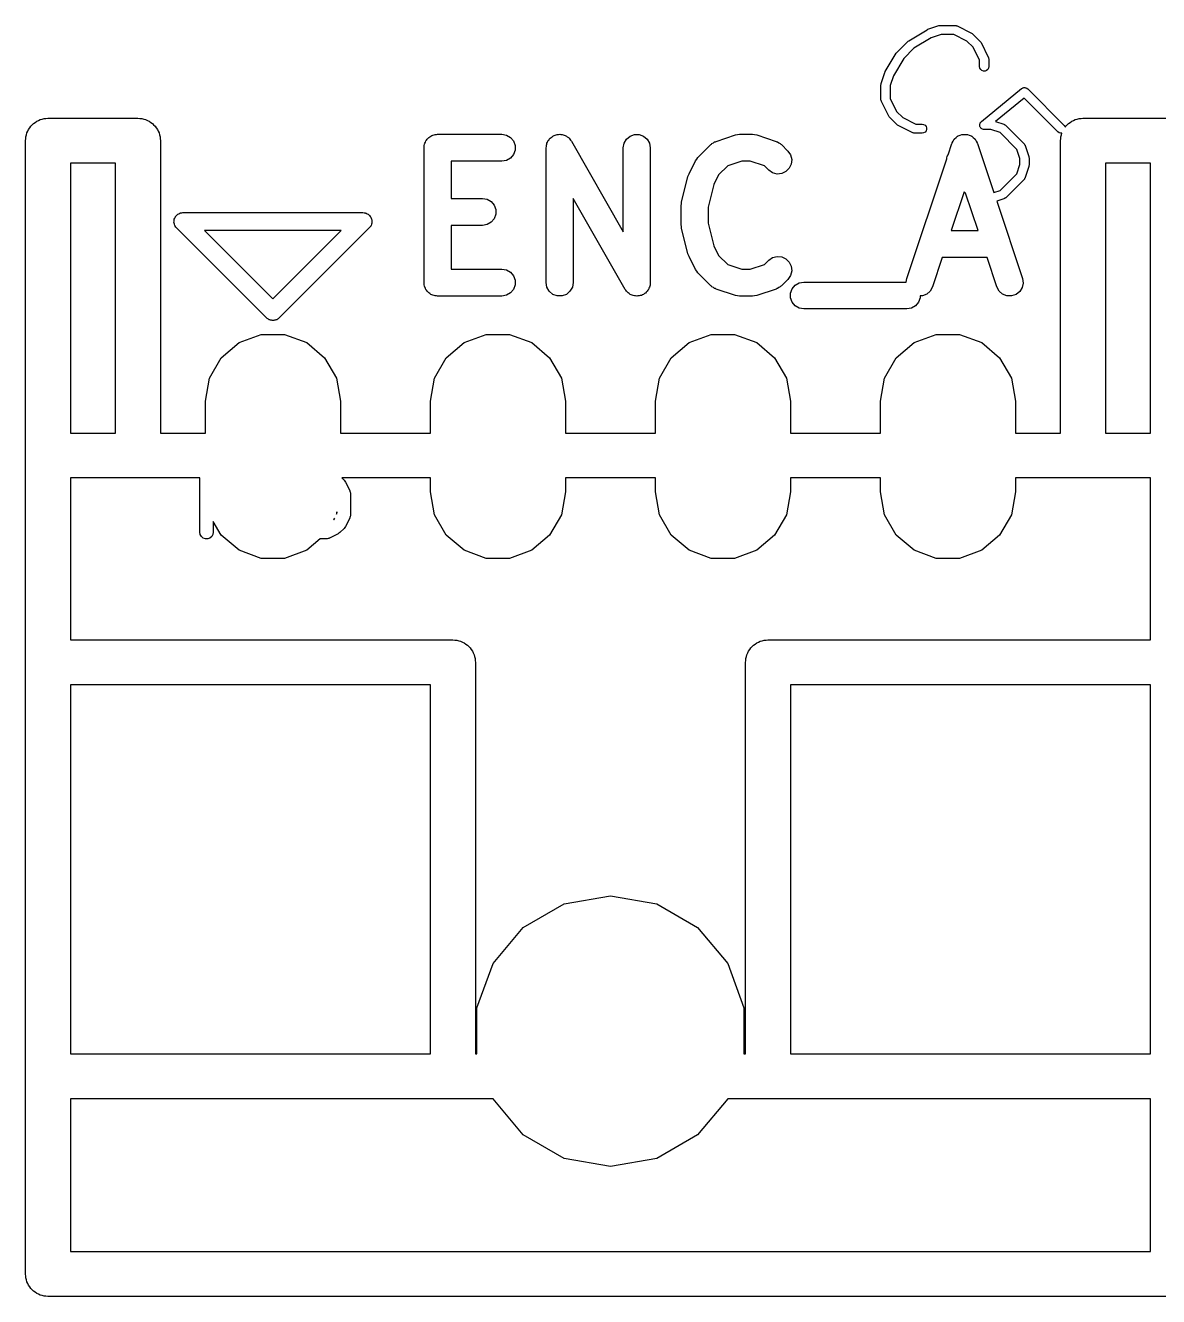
# Model space of a CAD drawing. Extents: x 0 to 76, y -93 to 10.
# Drawn here: x 6.35 to 18.94, y -93.45 to -79.32 of the extents above; entities that cross this region are included whole.
import ezdxf

# ---------------------------------------------------------------- set-up
doc = ezdxf.new("R2010")
doc.units = 0
doc.header["$MEASUREMENT"] = 0
doc.layers.add('BLACK', color=7, linetype='CONTINUOUS')

msp = doc.modelspace()

# ---------------------------------------------------------------- linework, layer by layer
at = {"layer": 'Black'}
for p, q in [((16.1645, -79.4888), (16.3676, -79.367)), ((16.3676, -79.367), (16.3728, -79.365)), ((16.3728, -79.365), (16.3777, -79.3623)), ((16.3777, -79.3623), (16.4996, -79.3217)), ((16.4996, -79.3217), (16.5076, -79.3205)), ((16.5076, -79.3205), (16.5156, -79.3191)), ((16.5156, -79.3191), (16.6781, -79.3191)), ((16.6781, -79.3191), (16.681, -79.3196)), ((16.681, -79.3196), (16.6839, -79.3194)), ((16.6839, -79.3194), (16.6896, -79.3211)), ((16.6896, -79.3211), (16.6955, -79.3222)), ((16.6955, -79.3222), (16.698, -79.3236)), ((16.698, -79.3236), (16.7008, -79.3245)), ((16.7008, -79.3245), (16.8633, -79.4057)), ((16.8633, -79.4057), (16.8699, -79.4106)), ((16.8699, -79.4106), (16.8765, -79.4152)), ((16.8765, -79.4152), (16.9578, -79.4965)), ((16.0328, -79.6184), (16.1547, -79.4965)), ((16.1547, -79.4965), (16.1598, -79.4929)), ((16.1598, -79.4929), (16.1645, -79.4888)), ((16.4151, -79.457), (16.2221, -79.5727)), ((16.5239, -79.4207), (16.4151, -79.457)), ((16.6661, -79.4207), (16.5239, -79.4207)), ((16.8105, -79.4929), (16.6661, -79.4207)), ((16.8801, -79.5625), (16.8105, -79.4929)), ((16.9578, -79.4965), (16.9625, -79.5031)), ((16.9625, -79.5031), (16.9673, -79.5097)), ((16.9673, -79.5097), (17.0486, -79.6722)), ((15.9033, -79.8313), (16.0252, -79.6281)), ((16.1091, -79.6858), (15.9933, -79.8788)), ((16.0252, -79.6281), (16.0293, -79.6234)), ((16.0293, -79.6234), (16.0328, -79.6184)), ((16.2221, -79.5727), (16.1091, -79.6858)), ((16.9523, -79.7069), (16.8801, -79.5625)), ((17.0486, -79.6722), (17.0494, -79.675)), ((17.0494, -79.675), (17.0509, -79.6775)), ((17.0509, -79.6775), (17.0519, -79.6834)), ((17.0519, -79.6834), (17.0536, -79.6891)), ((17.0536, -79.6891), (17.0534, -79.692)), ((17.0534, -79.692), (17.0539, -79.6949)), ((17.0539, -79.6949), (17.0539, -79.7762)), ((15.8987, -79.8413), (15.9013, -79.8365)), ((15.9013, -79.8365), (15.9033, -79.8313)), ((16.9523, -79.7762), (16.9523, -79.7069)), ((16.9554, -79.7935), (16.9523, -79.7762)), ((16.9642, -79.8088), (16.9554, -79.7935)), ((16.9777, -79.8201), (16.9642, -79.8088)), ((16.9943, -79.8262), (16.9777, -79.8201)), ((17.0119, -79.8262), (16.9943, -79.8262)), ((17.0285, -79.8201), (17.0119, -79.8262)), ((17.042, -79.8088), (17.0285, -79.8201)), ((17.0509, -79.7935), (17.042, -79.8088)), ((17.0539, -79.7762), (17.0509, -79.7935)), ((15.8554, -79.9793), (15.8569, -79.9713)), ((15.8554, -80.1418), (15.8554, -79.9793)), ((15.8569, -79.9713), (15.8581, -79.9632)), ((15.8581, -79.9632), (15.8987, -79.8413)), ((15.9933, -79.8788), (15.957, -79.9875)), ((15.957, -79.9875), (15.957, -80.1298)), ((16.971, -80.3868), (17.4178, -80.0212)), ((17.4178, -80.0212), (17.4195, -80.0203)), ((17.4195, -80.0203), (17.4209, -80.0189)), ((17.4209, -80.0189), (17.4272, -80.016)), ((17.4272, -80.016), (17.4332, -80.0126)), ((17.4332, -80.0126), (17.4351, -80.0123)), ((17.4351, -80.0123), (17.4368, -80.0115)), ((17.4368, -80.0115), (17.4438, -80.0109)), ((17.4438, -80.0109), (17.4506, -80.0097)), ((17.4506, -80.0097), (17.4525, -80.0101)), ((17.4525, -80.0101), (17.4544, -80.0099)), ((17.4544, -80.0099), (17.4611, -80.0117)), ((17.4611, -80.0117), (17.468, -80.013)), ((17.468, -80.013), (17.4696, -80.014)), ((17.4696, -80.014), (17.4715, -80.0145)), ((17.4715, -80.0145), (17.4772, -80.0185)), ((17.4772, -80.0185), (17.4831, -80.022)), ((17.4831, -80.022), (17.4843, -80.0235)), ((17.4843, -80.0235), (17.4859, -80.0246)), ((17.4859, -80.0246), (17.8922, -80.4309)), ((15.856, -80.1447), (15.8554, -80.1418)), ((15.8558, -80.1476), (15.856, -80.1447)), ((15.8575, -80.1533), (15.8558, -80.1476)), ((15.8585, -80.1592), (15.8575, -80.1533)), ((15.86, -80.1617), (15.8585, -80.1592)), ((15.8608, -80.1645), (15.86, -80.1617)), ((15.9421, -80.327), (15.8608, -80.1645)), ((15.957, -80.1298), (16.0292, -80.2742)), ((17.4466, -80.129), (17.1301, -80.3879)), ((17.8203, -80.5027), (17.4466, -80.129)), ((6.4393, -80.4085), (6.45825, -80.3976)), ((6.45825, -80.3976), (6.475, -80.3835)), ((6.475, -80.3835), (6.49555, -80.376)), ((6.49555, -80.376), (6.5145, -80.3651)), ((6.5145, -80.3651), (6.53603, -80.3613)), ((6.53603, -80.3613), (6.55659, -80.3538)), ((6.55659, -80.3538), (6.57846, -80.3538)), ((6.57846, -80.3538), (6.6, -80.35)), ((6.6, -80.35), (7.6, -80.35)), ((7.6, -80.35), (7.62154, -80.3538)), ((7.62154, -80.3538), (7.64341, -80.3538)), ((7.64341, -80.3538), (7.66397, -80.3613)), ((7.66397, -80.3613), (7.68551, -80.3651)), ((7.68551, -80.3651), (7.70445, -80.376)), ((7.70445, -80.376), (7.725, -80.3835)), ((7.725, -80.3835), (7.74175, -80.3976)), ((7.74175, -80.3976), (7.7607, -80.4085)), ((15.9469, -80.3335), (15.9421, -80.327)), ((15.9516, -80.3402), (15.9469, -80.3335)), ((16.0328, -80.4214), (15.9516, -80.3402)), ((16.0292, -80.2742), (16.0988, -80.3438)), ((16.0988, -80.3438), (16.2432, -80.416)), ((16.9562, -80.4087), (16.9591, -80.4008)), ((16.9591, -80.4008), (16.9593, -80.4005)), ((16.9593, -80.4005), (16.9594, -80.4002)), ((16.9594, -80.4002), (16.965, -80.3938)), ((16.965, -80.3938), (16.9705, -80.3872)), ((16.9705, -80.3872), (16.9707, -80.3871)), ((16.9707, -80.3871), (16.971, -80.3868)), ((17.1301, -80.3879), (17.2223, -80.4186)), ((17.9393, -80.4085), (17.9582, -80.3976)), ((17.9582, -80.3976), (17.975, -80.3835)), ((17.975, -80.3835), (17.9956, -80.376)), ((17.9956, -80.376), (18.0145, -80.3651)), ((18.0145, -80.3651), (18.036, -80.3613)), ((18.036, -80.3613), (18.0566, -80.3538)), ((18.0566, -80.3538), (18.0785, -80.3538)), ((18.0785, -80.3538), (18.1, -80.35)), ((18.1, -80.35), (19.1, -80.35)), ((6.3538, -80.5566), (6.36128, -80.536)), ((6.36128, -80.536), (6.36508, -80.5145)), ((6.36508, -80.5145), (6.37601, -80.4956)), ((6.37601, -80.4956), (6.38349, -80.475)), ((6.38349, -80.475), (6.39755, -80.4582)), ((6.39755, -80.4582), (6.40849, -80.4393)), ((6.40849, -80.4393), (6.42524, -80.4252)), ((6.42524, -80.4252), (6.4393, -80.4085)), ((7.7607, -80.4085), (7.77476, -80.4252)), ((7.77476, -80.4252), (7.79151, -80.4393)), ((7.79151, -80.4393), (7.80245, -80.4582)), ((7.80245, -80.4582), (7.81651, -80.475)), ((7.81651, -80.475), (7.82399, -80.4956)), ((7.82399, -80.4956), (7.83492, -80.5145)), ((7.83492, -80.5145), (7.83872, -80.536)), ((7.83872, -80.536), (7.8462, -80.5566)), ((10.8536, -80.5487), (10.8659, -80.5442)), ((10.8659, -80.5442), (10.8773, -80.5376)), ((10.8773, -80.5376), (10.8902, -80.5353)), ((10.8902, -80.5353), (10.9025, -80.5309)), ((10.9025, -80.5309), (10.9156, -80.5309)), ((10.9156, -80.5309), (10.9286, -80.5286)), ((10.9286, -80.5286), (11.6429, -80.5286)), ((11.6429, -80.5286), (11.6942, -80.5376)), ((11.6942, -80.5376), (11.7393, -80.5637)), ((12.2107, -80.5487), (12.2234, -80.5441)), ((12.2234, -80.5441), (12.235, -80.5374)), ((12.235, -80.5374), (12.2476, -80.5352)), ((12.2476, -80.5352), (12.2597, -80.5309)), ((12.2597, -80.5309), (12.2731, -80.5309)), ((12.2731, -80.5309), (12.2864, -80.5286)), ((12.2864, -80.5286), (12.299, -80.5309)), ((12.299, -80.5309), (12.3118, -80.5309)), ((12.3118, -80.5309), (12.3244, -80.5355)), ((12.3244, -80.5355), (12.3376, -80.5378)), ((12.3376, -80.5378), (12.3487, -80.5443)), ((12.3487, -80.5443), (12.3607, -80.5487)), ((13.0679, -80.5487), (13.1168, -80.5309)), ((13.1168, -80.5309), (13.1689, -80.5309)), ((13.1689, -80.5309), (13.2179, -80.5487)), ((14.024, -80.6077), (14.2383, -80.5363)), ((14.2383, -80.5363), (14.262, -80.5327)), ((14.262, -80.5327), (14.2857, -80.5286)), ((14.2857, -80.5286), (14.4286, -80.5286)), ((14.4286, -80.5286), (14.4522, -80.5327)), ((14.4522, -80.5327), (14.476, -80.5363)), ((14.476, -80.5363), (14.6903, -80.6077)), ((16.0395, -80.4261), (16.0328, -80.4214)), ((16.046, -80.431), (16.0395, -80.4261)), ((16.2085, -80.5122), (16.046, -80.431)), ((16.2113, -80.513), (16.2085, -80.5122)), ((16.2139, -80.5145), (16.2113, -80.513)), ((16.2197, -80.5155), (16.2139, -80.5145)), ((16.2254, -80.5172), (16.2197, -80.5155)), ((16.2284, -80.5171), (16.2254, -80.5172)), ((16.2312, -80.5176), (16.2284, -80.5171)), ((16.3125, -80.5176), (16.2312, -80.5176)), ((16.2432, -80.416), (16.3125, -80.416)), ((16.3125, -80.416), (16.3299, -80.419)), ((16.3299, -80.5145), (16.3125, -80.5176)), ((16.3299, -80.419), (16.3452, -80.4279)), ((16.3452, -80.5057), (16.3299, -80.5145)), ((16.3452, -80.4279), (16.3565, -80.4414)), ((16.3565, -80.4922), (16.3452, -80.5057)), ((16.3565, -80.4414), (16.3625, -80.458)), ((16.3625, -80.4756), (16.3565, -80.4922)), ((16.3625, -80.458), (16.3625, -80.4756)), ((16.7143, -80.5467), (16.7352, -80.5397)), ((16.7352, -80.5397), (16.7556, -80.5316)), ((16.7556, -80.5316), (16.7598, -80.5315)), ((16.7598, -80.5315), (16.7637, -80.5302)), ((16.7637, -80.5302), (16.7857, -80.5308)), ((16.7857, -80.5308), (16.8077, -80.5302)), ((16.8077, -80.5302), (16.8116, -80.5315)), ((16.8116, -80.5315), (16.8158, -80.5316)), ((16.8158, -80.5316), (16.8363, -80.5397)), ((16.8363, -80.5397), (16.8571, -80.5467)), ((16.953, -80.4344), (16.9531, -80.4258)), ((16.9531, -80.4347), (16.953, -80.4344)), ((16.9531, -80.4173), (16.9532, -80.417)), ((16.9531, -80.4258), (16.9531, -80.4173)), ((16.9531, -80.435), (16.9531, -80.4347)), ((16.956, -80.443), (16.9531, -80.435)), ((16.9532, -80.4167), (16.9562, -80.4087)), ((16.9532, -80.417), (16.9532, -80.4167)), ((16.9588, -80.451), (16.956, -80.443)), ((16.959, -80.4513), (16.9588, -80.451)), ((16.9591, -80.4516), (16.959, -80.4513)), ((16.9646, -80.4581), (16.9591, -80.4516)), ((16.97, -80.4647), (16.9646, -80.4581)), ((16.9703, -80.4648), (16.97, -80.4647)), ((16.9705, -80.4651), (16.9703, -80.4648)), ((16.9779, -80.4693), (16.9705, -80.4651)), ((16.9852, -80.4737), (16.9779, -80.4693)), ((16.9855, -80.4737), (16.9852, -80.4737)), ((16.9857, -80.4739), (16.9855, -80.4737)), ((16.9941, -80.4754), (16.9857, -80.4739)), ((17.0025, -80.4769), (16.9941, -80.4754)), ((17.0028, -80.4769), (17.0025, -80.4769)), ((17.0031, -80.477), (17.0028, -80.4769)), ((17.0761, -80.477), (17.0031, -80.477)), ((17.1788, -80.5112), (17.0761, -80.477)), ((17.365, -80.6973), (17.1788, -80.5112)), ((17.2223, -80.4186), (17.2249, -80.42)), ((17.2249, -80.42), (17.2277, -80.4207)), ((17.2277, -80.4207), (17.2326, -80.4241)), ((17.2326, -80.4241), (17.2378, -80.427)), ((17.2378, -80.427), (17.2398, -80.4292)), ((17.2398, -80.4292), (17.2422, -80.4309)), ((17.2422, -80.4309), (17.4453, -80.634)), ((17.8348, -80.5128), (17.8203, -80.5027)), ((17.8518, -80.5174), (17.8348, -80.5128)), ((17.8648, -80.5162), (17.8518, -80.5174)), ((17.8538, -80.5566), (17.8613, -80.536)), ((17.8613, -80.536), (17.8648, -80.5162)), ((17.8922, -80.4309), (17.9023, -80.4453)), ((17.9023, -80.4453), (17.9032, -80.4485)), ((17.9032, -80.4485), (17.9085, -80.4393)), ((17.9085, -80.4393), (17.9252, -80.4252)), ((17.9252, -80.4252), (17.9393, -80.4085)), ((6.35, -80.6), (6.3538, -80.5785)), ((6.35, -93.2), (6.35, -80.6)), ((6.3538, -80.5785), (6.3538, -80.5566)), ((7.8462, -80.5566), (7.8462, -80.5785)), ((7.8462, -80.5785), (7.85, -80.6)), ((7.85, -80.6), (7.85, -83.85)), ((10.7786, -80.6786), (10.7809, -80.6656)), ((10.7786, -82.1786), (10.7786, -80.6786)), ((10.7809, -80.6525), (10.7853, -80.6402)), ((10.7809, -80.6656), (10.7809, -80.6525)), ((10.7853, -80.6402), (10.7876, -80.6273)), ((10.7876, -80.6273), (10.7942, -80.6159)), ((10.7942, -80.6159), (10.7987, -80.6036)), ((10.7987, -80.6036), (10.8071, -80.5935)), ((10.8071, -80.5935), (10.8137, -80.5822)), ((10.8137, -80.5822), (10.8237, -80.5737)), ((10.8237, -80.5737), (10.8322, -80.5637)), ((10.8322, -80.5637), (10.8435, -80.5571)), ((10.8435, -80.5571), (10.8536, -80.5487)), ((11.7393, -80.5637), (11.7728, -80.6036)), ((11.7728, -80.6036), (11.7906, -80.6525)), ((11.7906, -80.6525), (11.7906, -80.7046)), ((12.1357, -80.6786), (12.1381, -80.6653)), ((12.1357, -82.1786), (12.1357, -80.6786)), ((12.1381, -80.6519), (12.1425, -80.6399)), ((12.1381, -80.6653), (12.1381, -80.6519)), ((12.1425, -80.6399), (12.1448, -80.6273)), ((12.1448, -80.6273), (12.1515, -80.6156)), ((12.1515, -80.6156), (12.1561, -80.603)), ((12.1561, -80.603), (12.1644, -80.5932)), ((12.1644, -80.5932), (12.1708, -80.5822)), ((12.1708, -80.5822), (12.1811, -80.5735)), ((12.1811, -80.5735), (12.1898, -80.5632)), ((12.1898, -80.5632), (12.2009, -80.5569)), ((12.2009, -80.5569), (12.2107, -80.5487)), ((12.3607, -80.5487), (12.371, -80.5573)), ((12.371, -80.5573), (12.3826, -80.5641)), ((12.3826, -80.5641), (12.3908, -80.5739)), ((12.3908, -80.5739), (12.4006, -80.5822)), ((12.4006, -80.5822), (12.4073, -80.5938)), ((12.4073, -80.5938), (12.416, -80.6041)), ((12.416, -80.6041), (12.9929, -81.6137)), ((12.9929, -80.6786), (13.0019, -80.6273)), ((12.9929, -81.6137), (12.9929, -80.6786)), ((13.0019, -80.6273), (13.028, -80.5822)), ((13.028, -80.5822), (13.0679, -80.5487)), ((13.2179, -80.5487), (13.2578, -80.5822)), ((13.2578, -80.5822), (13.2838, -80.6273)), ((13.2838, -80.6273), (13.2929, -80.6786)), ((13.2929, -80.6786), (13.2929, -82.1786)), ((13.8225, -80.7868), (13.9654, -80.6439)), ((13.9654, -80.6439), (13.9724, -80.639)), ((13.9724, -80.639), (13.9782, -80.6325)), ((13.9782, -80.6325), (13.9936, -80.6241)), ((13.9936, -80.6241), (14.008, -80.6141)), ((14.008, -80.6141), (14.0164, -80.6118)), ((14.0164, -80.6118), (14.024, -80.6077)), ((14.6903, -80.6077), (14.6979, -80.6118)), ((14.6979, -80.6118), (14.7063, -80.6141)), ((14.7063, -80.6141), (14.7206, -80.6241)), ((14.7206, -80.6241), (14.7361, -80.6325)), ((14.7361, -80.6325), (14.7418, -80.639)), ((14.7418, -80.639), (14.7489, -80.6439)), ((14.7489, -80.6439), (14.8204, -80.7154)), ((16.6016, -80.7566), (16.6434, -80.6311)), ((16.6434, -80.6311), (16.6454, -80.6275)), ((16.6454, -80.6275), (16.6462, -80.6234)), ((16.6462, -80.6234), (16.6577, -80.6047)), ((16.6577, -80.6047), (16.6682, -80.5853)), ((16.6682, -80.5853), (16.6713, -80.5826)), ((16.6713, -80.5826), (16.6735, -80.579)), ((16.6735, -80.579), (16.6907, -80.5654)), ((16.6907, -80.5654), (16.7072, -80.5508)), ((16.7072, -80.5508), (16.711, -80.5492)), ((16.711, -80.5492), (16.7143, -80.5467)), ((16.8571, -80.5467), (16.8604, -80.5492)), ((16.8604, -80.5492), (16.8642, -80.5508)), ((16.8642, -80.5508), (16.8807, -80.5654)), ((16.8807, -80.5654), (16.8979, -80.579)), ((16.8979, -80.579), (16.9001, -80.5826)), ((16.9001, -80.5826), (16.9032, -80.5853)), ((16.9032, -80.5853), (16.9137, -80.6047)), ((16.9137, -80.6047), (16.9252, -80.6234)), ((16.9252, -80.6234), (16.926, -80.6275)), ((16.926, -80.6275), (16.928, -80.6311)), ((16.928, -80.6311), (17.1098, -81.1766)), ((17.4453, -80.634), (17.447, -80.6364)), ((17.447, -80.6364), (17.4492, -80.6383)), ((17.4492, -80.6383), (17.452, -80.6436)), ((17.452, -80.6436), (17.4554, -80.6484)), ((17.4554, -80.6484), (17.4562, -80.6513)), ((17.4562, -80.6513), (17.4576, -80.6538)), ((17.4576, -80.6538), (17.4982, -80.7757)), ((17.85, -80.6), (17.8538, -80.5785)), ((17.85, -83.85), (17.85, -80.6)), ((17.8538, -80.5785), (17.8538, -80.5566)), ((11.6429, -80.8286), (11.0786, -80.8286)), ((11.0786, -80.8286), (11.0786, -81.2429)), ((11.6942, -80.8195), (11.6429, -80.8286)), ((11.7393, -80.7935), (11.6942, -80.8195)), ((11.7728, -80.7536), (11.7393, -80.7935)), ((11.7906, -80.7046), (11.7728, -80.7536)), ((13.723, -80.9686), (13.7944, -80.8258)), ((13.7944, -80.8258), (13.8087, -80.8065)), ((13.8087, -80.8065), (13.8225, -80.7868)), ((14.3101, -80.8286), (14.1525, -80.8811)), ((14.4042, -80.8286), (14.3101, -80.8286)), ((14.5618, -80.8811), (14.4042, -80.8286)), ((14.8204, -80.7154), (14.8502, -80.758)), ((14.8502, -80.758), (14.8637, -80.8084)), ((14.8637, -80.8084), (14.8592, -80.8603)), ((16.1434, -82.1311), (16.5867, -80.8013)), ((16.5867, -80.7918), (16.5898, -80.7744)), ((16.5867, -80.8013), (16.5867, -80.7918)), ((16.5898, -80.7744), (16.5986, -80.7591)), ((16.5986, -80.7591), (16.6016, -80.7566)), ((17.3992, -80.8), (17.365, -80.6973)), ((17.3992, -80.8648), (17.3992, -80.8)), ((17.4982, -80.7757), (17.4994, -80.7838)), ((17.4994, -80.7838), (17.5008, -80.7918)), ((17.5008, -80.7918), (17.5008, -80.873)), ((6.85, -80.85), (6.85, -83.85)), ((7.35, -80.85), (6.85, -80.85)), ((7.35, -83.85), (7.35, -80.85)), ((13.7183, -80.9844), (13.723, -80.9686)), ((14.1525, -80.8811), (14.0518, -80.9817)), ((14.6082, -80.9275), (14.5618, -80.8811)), ((14.6509, -80.9574), (14.6082, -80.9275)), ((14.7012, -80.9709), (14.6509, -80.9574)), ((14.7531, -80.9663), (14.7012, -80.9709)), ((14.8003, -80.9443), (14.7531, -80.9663)), ((14.8372, -80.9075), (14.8003, -80.9443)), ((14.8592, -80.8603), (14.8372, -80.9075)), ((17.1788, -81.1536), (17.365, -80.9675)), ((17.365, -80.9675), (17.3992, -80.8648)), ((17.4982, -80.8891), (17.4576, -81.011)), ((17.4994, -80.881), (17.4982, -80.8891)), ((17.5008, -80.873), (17.4994, -80.881)), ((18.35, -80.85), (18.35, -83.85)), ((18.85, -80.85), (18.35, -80.85)), ((18.85, -83.85), (18.85, -80.85)), ((13.6402, -81.285), (13.7116, -80.9993)), ((13.7116, -80.9993), (13.7183, -80.9844)), ((13.9987, -81.0881), (13.9357, -81.3399)), ((14.0518, -80.9817), (13.9987, -81.0881)), ((17.4453, -81.0308), (17.2422, -81.2339)), ((17.447, -81.0284), (17.4453, -81.0308)), ((17.4492, -81.0265), (17.447, -81.0284)), ((17.452, -81.0212), (17.4492, -81.0265)), ((17.4554, -81.0164), (17.452, -81.0212)), ((17.4562, -81.0135), (17.4554, -81.0164)), ((17.4576, -81.011), (17.4562, -81.0135)), ((11.0786, -81.2429), (11.4286, -81.2429)), ((11.4286, -81.2429), (11.4799, -81.2519)), ((11.4799, -81.2519), (11.525, -81.2779)), ((13.0126, -82.253), (12.4357, -81.2434)), ((12.4357, -81.2434), (12.4357, -82.1786)), ((16.7804, -81.169), (16.6367, -81.6)), ((16.7964, -81.185), (16.7804, -81.169)), ((16.9347, -81.6), (16.7964, -81.185)), ((17.1098, -81.1766), (17.1788, -81.1536)), ((17.2223, -81.2462), (17.142, -81.273)), ((17.2249, -81.2448), (17.2223, -81.2462)), ((17.2277, -81.2441), (17.2249, -81.2448)), ((17.2326, -81.2407), (17.2277, -81.2441)), ((17.2378, -81.2378), (17.2326, -81.2407)), ((17.2398, -81.2356), (17.2378, -81.2378)), ((17.2422, -81.2339), (17.2398, -81.2356)), ((11.525, -81.2779), (11.5585, -81.3179)), ((11.5585, -81.3179), (11.5763, -81.3668)), ((11.5763, -81.3668), (11.5763, -81.4189)), ((13.6357, -81.3214), (13.6389, -81.3034)), ((13.6357, -81.5357), (13.6357, -81.3214)), ((13.6389, -81.3034), (13.6402, -81.285)), ((13.9357, -81.3399), (13.9357, -81.5172)), ((17.142, -81.273), (17.428, -82.1311)), ((8.00038, -81.5087), (8.00152, -81.4957)), ((8.00152, -81.513), (8.00038, -81.5087)), ((8.00152, -81.4826), (8.00302, -81.4785)), ((8.00152, -81.4957), (8.00152, -81.4826)), ((8.00152, -81.5174), (8.00152, -81.513)), ((8.00599, -81.5296), (8.00152, -81.5174)), ((8.00302, -81.4785), (8.00341, -81.4741)), ((8.00341, -81.4741), (8.00893, -81.4623)), ((8.00937, -81.5423), (8.00599, -81.5296)), ((8.00893, -81.4623), (8.0134, -81.45)), ((8.0134, -81.45), (8.01623, -81.4466)), ((8.01623, -81.4466), (8.01808, -81.4426)), ((8.01808, -81.4426), (8.02732, -81.4334)), ((8.02732, -81.4334), (8.03572, -81.4234)), ((8.03572, -81.4234), (8.03953, -81.4212)), ((8.03953, -81.4212), (8.04264, -81.4181)), ((8.04264, -81.4181), (8.05449, -81.4126)), ((8.05449, -81.4126), (8.0658, -81.406)), ((8.0658, -81.406), (8.07013, -81.4053)), ((8.07013, -81.4053), (8.07412, -81.4034)), ((8.07412, -81.4034), (8.08714, -81.4023)), ((8.08714, -81.4023), (8.1, -81.4)), ((8.1, -81.4), (10.1, -81.4)), ((10.1, -81.4), (10.1129, -81.4023)), ((10.1129, -81.4023), (10.1259, -81.4034)), ((10.1259, -81.4034), (10.1299, -81.4053)), ((10.1299, -81.4053), (10.1342, -81.406)), ((10.1342, -81.406), (10.1455, -81.4126)), ((10.1455, -81.4126), (10.1574, -81.4181)), ((10.1574, -81.4181), (10.1605, -81.4212)), ((10.1605, -81.4212), (10.1643, -81.4234)), ((10.1643, -81.4234), (10.1727, -81.4334)), ((10.1727, -81.4334), (10.1819, -81.4426)), ((10.1819, -81.4426), (10.1838, -81.4466)), ((10.1838, -81.4466), (10.1866, -81.45)), ((10.1866, -81.45), (10.1911, -81.4623)), ((10.194, -81.5296), (10.1906, -81.5423)), ((10.1911, -81.4623), (10.1966, -81.4741)), ((10.1985, -81.5174), (10.194, -81.5296)), ((10.1966, -81.4741), (10.197, -81.4785)), ((10.197, -81.4785), (10.1985, -81.4826)), ((10.1985, -81.4826), (10.1985, -81.4957)), ((10.1985, -81.4957), (10.1996, -81.5087)), ((10.1996, -81.5087), (10.1985, -81.513)), ((10.1985, -81.513), (10.1985, -81.5174)), ((11.4799, -81.5338), (11.4286, -81.5429)), ((11.525, -81.5078), (11.4799, -81.5338)), ((11.5585, -81.4679), (11.525, -81.5078)), ((11.5763, -81.4189), (11.5585, -81.4679)), ((13.9357, -81.5172), (13.9987, -81.7691)), ((8.01189, -81.5459), (8.00937, -81.5423)), ((8.0134, -81.55), (8.01189, -81.5459)), ((8.02179, -81.56), (8.0134, -81.55)), ((8.02929, -81.5707), (8.02179, -81.56)), ((9.02929, -82.5707), (8.02929, -81.5707)), ((8.34142, -81.6), (9.1, -82.3586)), ((9.85858, -81.6), (8.34142, -81.6)), ((9.1, -82.3586), (9.85858, -81.6)), ((10.1707, -81.5707), (9.17071, -82.5707)), ((10.1782, -81.56), (10.1707, -81.5707)), ((10.1866, -81.55), (10.1782, -81.56)), ((10.1881, -81.5459), (10.1866, -81.55)), ((10.1906, -81.5423), (10.1881, -81.5459)), ((11.4286, -81.5429), (11.0786, -81.5429)), ((11.0786, -81.5429), (11.0786, -82.0286)), ((13.6389, -81.5538), (13.6357, -81.5357)), ((13.6402, -81.5721), (13.6389, -81.5538)), ((13.7116, -81.8578), (13.6402, -81.5721)), ((16.6367, -81.6), (16.9347, -81.6)), ((13.9987, -81.7691), (14.0518, -81.8754)), ((13.7183, -81.8728), (13.7116, -81.8578)), ((13.723, -81.8885), (13.7183, -81.8728)), ((13.7944, -82.0314), (13.723, -81.8885)), ((14.0518, -81.8754), (14.1525, -81.976)), ((14.5618, -81.976), (14.6082, -81.9296)), ((14.6082, -81.9296), (14.6509, -81.8998)), ((14.6509, -81.8998), (14.7012, -81.8863)), ((14.7012, -81.8863), (14.7531, -81.8908)), ((14.7531, -81.8908), (14.8003, -81.9128)), ((14.8003, -81.9128), (14.8372, -81.9497)), ((14.8372, -81.9497), (14.8592, -81.9969)), ((16.5367, -81.9), (16.428, -82.226)), ((17.0347, -81.9), (16.5367, -81.9)), ((17.1434, -82.226), (17.0347, -81.9)), ((11.0786, -82.0286), (11.6429, -82.0286)), ((11.6429, -82.0286), (11.6942, -82.0376)), ((11.6942, -82.0376), (11.7393, -82.0637)), ((11.7393, -82.0637), (11.7728, -82.1036)), ((13.8087, -82.0507), (13.7944, -82.0314)), ((13.8225, -82.0704), (13.8087, -82.0507)), ((13.9654, -82.2132), (13.8225, -82.0704)), ((14.1525, -81.976), (14.3101, -82.0286)), ((14.3101, -82.0286), (14.4042, -82.0286)), ((14.4042, -82.0286), (14.5618, -81.976)), ((14.8502, -82.0991), (14.8204, -82.1418)), ((14.8637, -82.0488), (14.8502, -82.0991)), ((14.8592, -81.9969), (14.8637, -82.0488)), ((10.7809, -82.1915), (10.7786, -82.1786)), ((10.7809, -82.2046), (10.7809, -82.1915)), ((10.7853, -82.2169), (10.7809, -82.2046)), ((10.7876, -82.2299), (10.7853, -82.2169)), ((10.7942, -82.2412), (10.7876, -82.2299)), ((10.7987, -82.2536), (10.7942, -82.2412)), ((11.7728, -82.1036), (11.7906, -82.1525)), ((11.7906, -82.2046), (11.7728, -82.2536)), ((11.7906, -82.1525), (11.7906, -82.2046)), ((12.1448, -82.2299), (12.1357, -82.1786)), ((12.1708, -82.275), (12.1448, -82.2299)), ((12.4267, -82.2299), (12.4006, -82.275)), ((12.4357, -82.1786), (12.4267, -82.2299)), ((13.2771, -82.2415), (13.2724, -82.2541)), ((13.2838, -82.2299), (13.2771, -82.2415)), ((13.286, -82.2173), (13.2838, -82.2299)), ((13.2905, -82.2053), (13.286, -82.2173)), ((13.2929, -82.1786), (13.2905, -82.1918)), ((13.2905, -82.1918), (13.2905, -82.2053)), ((13.9724, -82.2182), (13.9654, -82.2132)), ((13.9782, -82.2246), (13.9724, -82.2182)), ((13.9936, -82.233), (13.9782, -82.2246)), ((14.008, -82.2431), (13.9936, -82.233)), ((14.7206, -82.233), (14.7063, -82.2431)), ((14.7361, -82.2246), (14.7206, -82.233)), ((14.7418, -82.2182), (14.7361, -82.2246)), ((14.7489, -82.2132), (14.7418, -82.2182)), ((14.8204, -82.1418), (14.7489, -82.2132)), ((14.8701, -82.2464), (14.9036, -82.2065)), ((14.9036, -82.2065), (14.9487, -82.1805)), ((14.9487, -82.1805), (15, -82.1714)), ((15, -82.1714), (16.1374, -82.1714)), ((16.1374, -82.1714), (16.1434, -82.1311)), ((16.428, -82.226), (16.4032, -82.2718)), ((17.1682, -82.2718), (17.1434, -82.226)), ((17.4252, -82.2337), (17.3979, -82.2781)), ((17.4357, -82.1827), (17.4252, -82.2337)), ((17.428, -82.1311), (17.4357, -82.1827)), ((10.8071, -82.2636), (10.7987, -82.2536)), ((10.8137, -82.275), (10.8071, -82.2636)), ((10.8237, -82.2834), (10.8137, -82.275)), ((10.8322, -82.2935), (10.8237, -82.2834)), ((10.8435, -82.3), (10.8322, -82.2935)), ((10.8536, -82.3085), (10.8435, -82.3)), ((10.8659, -82.313), (10.8536, -82.3085)), ((10.8773, -82.3195), (10.8659, -82.313)), ((10.8902, -82.3218), (10.8773, -82.3195)), ((10.9025, -82.3263), (10.8902, -82.3218)), ((10.9156, -82.3263), (10.9025, -82.3263)), ((10.9286, -82.3286), (10.9156, -82.3263)), ((11.6429, -82.3286), (10.9286, -82.3286)), ((11.6942, -82.3195), (11.6429, -82.3286)), ((11.7393, -82.2935), (11.6942, -82.3195)), ((11.7728, -82.2536), (11.7393, -82.2935)), ((12.2107, -82.3085), (12.1708, -82.275)), ((12.2597, -82.3263), (12.2107, -82.3085)), ((12.3118, -82.3263), (12.2597, -82.3263)), ((12.3607, -82.3085), (12.3118, -82.3263)), ((12.4006, -82.275), (12.3607, -82.3085)), ((13.0212, -82.2633), (13.0126, -82.253)), ((13.028, -82.275), (13.0212, -82.2633)), ((13.0378, -82.2832), (13.028, -82.275)), ((13.0459, -82.293), (13.0378, -82.2832)), ((13.0575, -82.2998), (13.0459, -82.293)), ((13.0679, -82.3085), (13.0575, -82.2998)), ((13.0799, -82.3128), (13.0679, -82.3085)), ((13.0909, -82.3193), (13.0799, -82.3128)), ((13.1042, -82.3217), (13.0909, -82.3193)), ((13.1168, -82.3263), (13.1042, -82.3217)), ((13.1296, -82.3263), (13.1168, -82.3263)), ((13.1422, -82.3286), (13.1296, -82.3263)), ((13.1555, -82.3263), (13.1422, -82.3286)), ((13.1689, -82.3263), (13.1555, -82.3263)), ((13.1809, -82.3219), (13.1689, -82.3263)), ((13.1935, -82.3198), (13.1809, -82.3219)), ((13.2052, -82.3131), (13.1935, -82.3198)), ((13.2179, -82.3085), (13.2052, -82.3131)), ((13.2277, -82.3003), (13.2179, -82.3085)), ((13.2388, -82.2939), (13.2277, -82.3003)), ((13.2475, -82.2836), (13.2388, -82.2939)), ((13.2578, -82.275), (13.2475, -82.2836)), ((13.2642, -82.2639), (13.2578, -82.275)), ((13.2724, -82.2541), (13.2642, -82.2639)), ((14.0164, -82.2453), (14.008, -82.2431)), ((14.024, -82.2494), (14.0164, -82.2453)), ((14.2383, -82.3209), (14.024, -82.2494)), ((14.2621, -82.3244), (14.2383, -82.3209)), ((14.2857, -82.3286), (14.2621, -82.3244)), ((14.4286, -82.3286), (14.2857, -82.3286)), ((14.4522, -82.3244), (14.4286, -82.3286)), ((14.476, -82.3209), (14.4522, -82.3244)), ((14.6903, -82.2494), (14.476, -82.3209)), ((14.6979, -82.2453), (14.6903, -82.2494)), ((14.7063, -82.2431), (14.6979, -82.2453)), ((14.8523, -82.2954), (14.8701, -82.2464)), ((14.8523, -82.3475), (14.8523, -82.2954)), ((14.8701, -82.3964), (14.8523, -82.3475)), ((16.2906, -82.3475), (16.2728, -82.3964)), ((16.3158, -82.3255), (16.2906, -82.3262)), ((16.2906, -82.3262), (16.2906, -82.3475)), ((16.3642, -82.3064), (16.3158, -82.3255)), ((16.4032, -82.2718), (16.3642, -82.3064)), ((17.2072, -82.3064), (17.1682, -82.2718)), ((17.2556, -82.3255), (17.2072, -82.3064)), ((17.3077, -82.3269), (17.2556, -82.3255)), ((17.3571, -82.3105), (17.3077, -82.3269)), ((17.3979, -82.2781), (17.3571, -82.3105)), ((14.9036, -82.4363), (14.8701, -82.3964)), ((14.9487, -82.4624), (14.9036, -82.4363)), ((15, -82.4714), (14.9487, -82.4624)), ((16.1429, -82.4714), (15, -82.4714)), ((16.1942, -82.4624), (16.1429, -82.4714)), ((16.2393, -82.4363), (16.1942, -82.4624)), ((16.2728, -82.3964), (16.2393, -82.4363)), ((9.03646, -82.5757), (9.02929, -82.5707)), ((9.04264, -82.5819), (9.03646, -82.5757)), ((9.05057, -82.5856), (9.04264, -82.5819)), ((9.05774, -82.5906), (9.05057, -82.5856)), ((9.06619, -82.5929), (9.05774, -82.5906)), ((9.07412, -82.5966), (9.06619, -82.5929)), ((9.08283, -82.5974), (9.07412, -82.5966)), ((9.09128, -82.5996), (9.08283, -82.5974)), ((9.1, -82.5989), (9.09128, -82.5996)), ((9.10872, -82.5996), (9.1, -82.5989)), ((9.11716, -82.5974), (9.10872, -82.5996)), ((9.12588, -82.5966), (9.11716, -82.5974)), ((9.13382, -82.5929), (9.12588, -82.5966)), ((9.14226, -82.5906), (9.13382, -82.5929)), ((9.14943, -82.5856), (9.14226, -82.5906)), ((9.15736, -82.5819), (9.14943, -82.5856)), ((9.16355, -82.5757), (9.15736, -82.5819)), ((9.17071, -82.5707), (9.16355, -82.5757)), ((8.725, -82.8457), (8.96976, -82.7566)), ((8.96976, -82.7566), (9.23024, -82.7566)), ((9.23024, -82.7566), (9.475, -82.8457)), ((11.225, -82.8457), (11.4698, -82.7566)), ((11.4698, -82.7566), (11.7302, -82.7566)), ((11.7302, -82.7566), (11.975, -82.8457)), ((13.725, -82.8457), (13.9698, -82.7566)), ((13.9698, -82.7566), (14.2302, -82.7566)), ((14.2302, -82.7566), (14.475, -82.8457)), ((16.225, -82.8457), (16.4698, -82.7566)), ((16.4698, -82.7566), (16.7302, -82.7566)), ((16.7302, -82.7566), (16.975, -82.8457)), ((8.52547, -83.0131), (8.725, -82.8457)), ((9.475, -82.8457), (9.67453, -83.0131)), ((11.0255, -83.0131), (11.225, -82.8457)), ((11.975, -82.8457), (12.1745, -83.0131)), ((13.5255, -83.0131), (13.725, -82.8457)), ((14.475, -82.8457), (14.6745, -83.0131)), ((16.0255, -83.0131), (16.225, -82.8457)), ((16.975, -82.8457), (17.1745, -83.0131)), ((8.39523, -83.2387), (8.52547, -83.0131)), ((9.67453, -83.0131), (9.80477, -83.2387)), ((10.8952, -83.2387), (11.0255, -83.0131)), ((12.1745, -83.0131), (12.3048, -83.2387)), ((13.3952, -83.2387), (13.5255, -83.0131)), ((14.6745, -83.0131), (14.8048, -83.2387)), ((15.8952, -83.2387), (16.0255, -83.0131)), ((17.1745, -83.0131), (17.3048, -83.2387)), ((8.35, -83.4952), (8.39523, -83.2387)), ((9.80477, -83.2387), (9.85, -83.4952)), ((10.85, -83.4952), (10.8952, -83.2387)), ((12.3048, -83.2387), (12.35, -83.4952)), ((13.35, -83.4952), (13.3952, -83.2387)), ((14.8048, -83.2387), (14.85, -83.4952)), ((15.85, -83.4952), (15.8952, -83.2387)), ((17.3048, -83.2387), (17.35, -83.4952)), ((8.35, -83.85), (8.35, -83.4952)), ((9.85, -83.4952), (9.85, -83.85)), ((10.85, -83.85), (10.85, -83.4952)), ((12.35, -83.4952), (12.35, -83.85)), ((13.35, -83.85), (13.35, -83.4952)), ((14.85, -83.4952), (14.85, -83.85)), ((15.85, -83.85), (15.85, -83.4952)), ((17.35, -83.4952), (17.35, -83.85)), ((6.85, -83.85), (7.35, -83.85)), ((7.85, -83.85), (8.35, -83.85)), ((9.85, -83.85), (10.85, -83.85)), ((12.35, -83.85), (13.35, -83.85)), ((14.85, -83.85), (15.85, -83.85)), ((17.35, -83.85), (17.85, -83.85)), ((18.35, -83.85), (18.85, -83.85)), ((8.2869, -84.35), (6.85, -84.35)), ((6.85, -84.35), (6.85, -86.15)), ((8.2869, -84.9524), (8.2869, -84.35)), ((10.85, -84.35), (9.86559, -84.35)), ((9.86559, -84.35), (9.89113, -84.3755)), ((10.85, -84.5048), (10.85, -84.35)), ((13.35, -84.35), (12.35, -84.35)), ((12.35, -84.35), (12.35, -84.5048)), ((13.35, -84.5048), (13.35, -84.35)), ((15.85, -84.35), (14.85, -84.35)), ((14.85, -84.35), (14.85, -84.5048)), ((15.85, -84.5048), (15.85, -84.35)), ((17.35, -84.35), (17.35, -84.5048)), ((18.85, -84.35), (17.35, -84.35)), ((18.85, -86.15), (18.85, -84.35)), ((9.89113, -84.3755), (9.89801, -84.3854)), ((9.89801, -84.3854), (9.90518, -84.395)), ((9.90518, -84.395), (9.9528, -84.4903)), ((9.9528, -84.4903), (9.95403, -84.4944)), ((9.95403, -84.4944), (9.95619, -84.4982)), ((9.95619, -84.4982), (9.95772, -84.5068)), ((9.95772, -84.5068), (9.96022, -84.5152)), ((9.96022, -84.5152), (9.95996, -84.5196)), ((9.95996, -84.5196), (9.96072, -84.5238)), ((9.96072, -84.5238), (9.96072, -84.7619)), ((10.8952, -84.7613), (10.85, -84.5048)), ((12.35, -84.5048), (12.3048, -84.7613)), ((13.3952, -84.7613), (13.35, -84.5048)), ((14.85, -84.5048), (14.8048, -84.7613)), ((15.8952, -84.7613), (15.85, -84.5048)), ((17.35, -84.5048), (17.3048, -84.7613)), ((9.81072, -84.7276), (9.80618, -84.7533)), ((9.80618, -84.7533), (9.81072, -84.7442)), ((9.81072, -84.7442), (9.81072, -84.7276)), ((9.95772, -84.7789), (9.95619, -84.7876)), ((9.96022, -84.7705), (9.95772, -84.7789)), ((9.96072, -84.7619), (9.95996, -84.7662)), ((9.95996, -84.7662), (9.96022, -84.7705)), ((11.0255, -84.9869), (10.8952, -84.7613)), ((12.3048, -84.7613), (12.1745, -84.9869)), ((13.5255, -84.9869), (13.3952, -84.7613)), ((14.8048, -84.7613), (14.6745, -84.9869)), ((16.0255, -84.9869), (15.8952, -84.7613)), ((17.3048, -84.7613), (17.1745, -84.9869)), ((8.52547, -84.9869), (8.4369, -84.8335)), ((8.4369, -84.8335), (8.4369, -84.9524)), ((9.78537, -84.7949), (9.77319, -84.816)), ((9.77319, -84.816), (9.77646, -84.8127)), ((9.77646, -84.8127), (9.78537, -84.7949)), ((9.89113, -84.9102), (9.84351, -84.9578)), ((9.89801, -84.9003), (9.89113, -84.9102)), ((9.90518, -84.8907), (9.89801, -84.9003)), ((9.9528, -84.7954), (9.90518, -84.8907)), ((9.95403, -84.7913), (9.9528, -84.7954)), ((9.95619, -84.7876), (9.95403, -84.7913)), ((8.29143, -84.978), (8.2869, -84.9524)), ((8.30445, -85.0006), (8.29143, -84.978)), ((8.32441, -85.0173), (8.30445, -85.0006)), ((8.34888, -85.0262), (8.32441, -85.0173)), ((8.37493, -85.0262), (8.34888, -85.0262)), ((8.3994, -85.0173), (8.37493, -85.0262)), ((8.41936, -85.0006), (8.3994, -85.0173)), ((8.43238, -84.978), (8.41936, -85.0006)), ((8.4369, -84.9524), (8.43238, -84.978)), ((8.725, -85.1543), (8.52547, -84.9869)), ((9.62625, -85.0274), (9.475, -85.1543)), ((9.69524, -85.0274), (9.62625, -85.0274)), ((9.6995, -85.0266), (9.69524, -85.0274)), ((9.70381, -85.0269), (9.6995, -85.0266)), ((9.71223, -85.0244), (9.70381, -85.0269)), ((9.72089, -85.0229), (9.71223, -85.0244)), ((9.72464, -85.0207), (9.72089, -85.0229)), ((9.72878, -85.0195), (9.72464, -85.0207)), ((9.82402, -84.9718), (9.72878, -85.0195)), ((9.83368, -84.9647), (9.82402, -84.9718)), ((9.84351, -84.9578), (9.83368, -84.9647)), ((11.225, -85.1543), (11.0255, -84.9869)), ((12.1745, -84.9869), (11.975, -85.1543)), ((13.725, -85.1543), (13.5255, -84.9869)), ((14.6745, -84.9869), (14.475, -85.1543)), ((16.225, -85.1543), (16.0255, -84.9869)), ((17.1745, -84.9869), (16.975, -85.1543)), ((8.96976, -85.2434), (8.725, -85.1543)), ((9.475, -85.1543), (9.23024, -85.2434)), ((11.4698, -85.2434), (11.225, -85.1543)), ((11.975, -85.1543), (11.7302, -85.2434)), ((13.9698, -85.2434), (13.725, -85.1543)), ((14.475, -85.1543), (14.2302, -85.2434)), ((16.4698, -85.2434), (16.225, -85.1543)), ((16.975, -85.1543), (16.7302, -85.2434)), ((9.23024, -85.2434), (8.96976, -85.2434)), ((11.7302, -85.2434), (11.4698, -85.2434)), ((14.2302, -85.2434), (13.9698, -85.2434)), ((16.7302, -85.2434), (16.4698, -85.2434)), ((6.85, -86.15), (11.1, -86.15)), ((11.1, -86.15), (11.1215, -86.1538)), ((11.1215, -86.1538), (11.1434, -86.1538)), ((11.1434, -86.1538), (11.164, -86.1613)), ((11.164, -86.1613), (11.1855, -86.1651)), ((11.1855, -86.1651), (11.2044, -86.176)), ((11.2044, -86.176), (11.225, -86.1835)), ((11.225, -86.1835), (11.2418, -86.1976)), ((11.2418, -86.1976), (11.2607, -86.2085)), ((14.4393, -86.2085), (14.4582, -86.1976)), ((14.4582, -86.1976), (14.475, -86.1835)), ((14.475, -86.1835), (14.4956, -86.176)), ((14.4956, -86.176), (14.5145, -86.1651)), ((14.5145, -86.1651), (14.536, -86.1613)), ((14.536, -86.1613), (14.5566, -86.1538)), ((14.5566, -86.1538), (14.5785, -86.1538)), ((14.5785, -86.1538), (14.6, -86.15)), ((14.6, -86.15), (18.85, -86.15)), ((11.2607, -86.2085), (11.2748, -86.2252)), ((11.2748, -86.2252), (11.2915, -86.2393)), ((11.2915, -86.2393), (11.3024, -86.2582)), ((11.3024, -86.2582), (11.3165, -86.275)), ((11.3165, -86.275), (11.324, -86.2956)), ((11.324, -86.2956), (11.3349, -86.3145)), ((11.3349, -86.3145), (11.3387, -86.336)), ((11.3387, -86.336), (11.3462, -86.3566)), ((14.3538, -86.3566), (14.3613, -86.336)), ((14.3613, -86.336), (14.3651, -86.3145)), ((14.3651, -86.3145), (14.376, -86.2956)), ((14.376, -86.2956), (14.3835, -86.275)), ((14.3835, -86.275), (14.3976, -86.2582)), ((14.3976, -86.2582), (14.4085, -86.2393)), ((14.4085, -86.2393), (14.4252, -86.2252)), ((14.4252, -86.2252), (14.4393, -86.2085)), ((11.3462, -86.3566), (11.3462, -86.3785)), ((11.3462, -86.3785), (11.35, -86.4)), ((11.35, -86.4), (11.35, -90.75)), ((14.35, -86.4), (14.3538, -86.3785)), ((14.35, -90.75), (14.35, -86.4)), ((14.3538, -86.3785), (14.3538, -86.3566)), ((6.85, -86.65), (6.85, -90.75)), ((10.85, -86.65), (6.85, -86.65)), ((10.85, -90.75), (10.85, -86.65)), ((14.85, -86.65), (14.85, -90.75)), ((18.85, -86.65), (14.85, -86.65)), ((18.85, -90.75), (18.85, -86.65)), ((12.335, -89.0851), (12.85, -88.9943)), ((12.85, -88.9943), (13.365, -89.0851)), ((11.8821, -89.3465), (12.335, -89.0851)), ((13.365, -89.0851), (13.8179, -89.3465)), ((11.546, -89.7471), (11.8821, -89.3465)), ((13.8179, -89.3465), (14.154, -89.7471)), ((11.3671, -90.2385), (11.546, -89.7471)), ((14.154, -89.7471), (14.3329, -90.2385)), ((11.3671, -90.75), (11.3671, -90.2385)), ((14.3329, -90.2385), (14.3329, -90.75)), ((6.85, -90.75), (10.85, -90.75)), ((11.35, -90.75), (11.3671, -90.75)), ((14.3329, -90.75), (14.35, -90.75)), ((14.85, -90.75), (18.85, -90.75)), ((11.545, -91.25), (6.85, -91.25)), ((6.85, -91.25), (6.85, -92.95)), ((11.546, -91.2529), (11.545, -91.25)), ((11.8821, -91.6535), (11.546, -91.2529)), ((14.154, -91.2529), (13.8179, -91.6535)), ((14.155, -91.25), (14.154, -91.2529)), ((18.85, -91.25), (14.155, -91.25)), ((18.85, -92.95), (18.85, -91.25)), ((12.335, -91.9149), (11.8821, -91.6535)), ((13.8179, -91.6535), (13.365, -91.9149)), ((12.85, -92.0057), (12.335, -91.9149)), ((13.365, -91.9149), (12.85, -92.0057)), ((6.85, -92.95), (18.85, -92.95)), ((6.3538, -93.2215), (6.35, -93.2)), ((6.3538, -93.2434), (6.3538, -93.2215)), ((6.36128, -93.264), (6.3538, -93.2434)), ((6.36508, -93.2855), (6.36128, -93.264)), ((6.37601, -93.3044), (6.36508, -93.2855)), ((6.38349, -93.325), (6.37601, -93.3044)), ((6.39755, -93.3418), (6.38349, -93.325)), ((6.40849, -93.3607), (6.39755, -93.3418)), ((6.42524, -93.3748), (6.40849, -93.3607)), ((6.4393, -93.3915), (6.42524, -93.3748)), ((6.45825, -93.4024), (6.4393, -93.3915)), ((6.475, -93.4165), (6.45825, -93.4024)), ((6.49555, -93.424), (6.475, -93.4165)), ((6.5145, -93.4349), (6.49555, -93.424)), ((6.53603, -93.4387), (6.5145, -93.4349)), ((6.55659, -93.4462), (6.53603, -93.4387)), ((6.57846, -93.4462), (6.55659, -93.4462)), ((6.6, -93.45), (6.57846, -93.4462)), ((19.1, -93.45), (6.6, -93.45))]:
    msp.add_line(p, q, dxfattribs=at)

doc.saveas('drawing.dxf')
